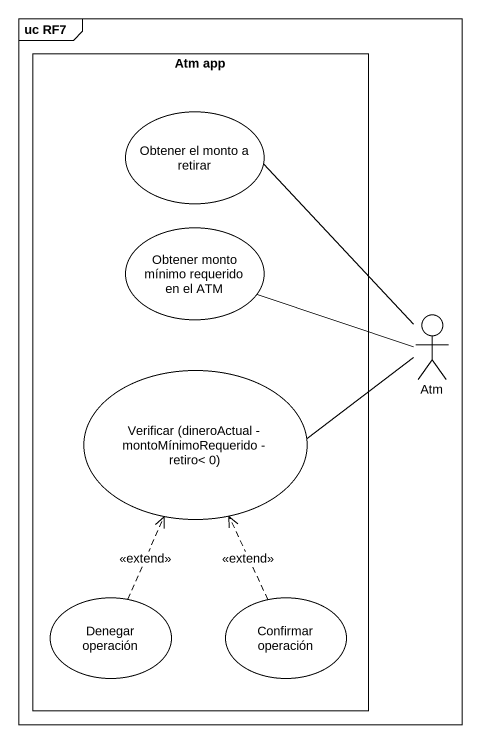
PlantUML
@startuml
mainframe uc RF7
rectangle "Atm app" as Atm_app {
  usecase "Obtener el monto a retirar" as Obtener_el_monto_a_retirar
  usecase "Obtener monto mínimo requerido en el ATM" as Obtener_monto_mínimo
  usecase "Verificar (dineroActual - montoMínimoRequerido - retiro< 0)" as Verificar_dineroActual
  usecase "Denegar operación" as Denegar_operación
  usecase "Confirmar operación" as Confirmar_operación
}
actor Atm
Obtener_el_monto_a_retirar -- Atm
Obtener_monto_mínimo -right- Atm
Verificar_dineroActual -right- Atm
Denegar_operación .up.> Verificar_dineroActual : <<extend>>
Confirmar_operación .up.> Verificar_dineroActual : <<extend>>
@enduml
